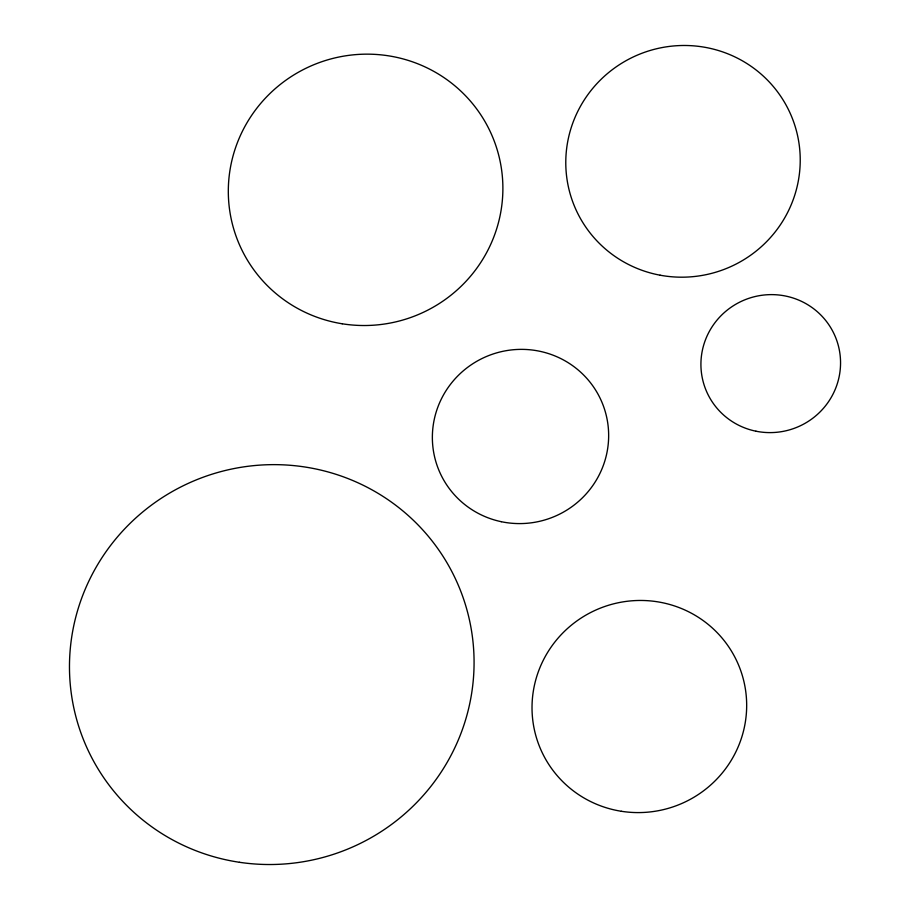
<?xml version="1.0" encoding="UTF-8"?>
<svg xmlns="http://www.w3.org/2000/svg" width="910" height="910" viewBox="0 0 910 910"><rect width="100%" height="100%" fill="white"/><g stroke="black" fill="none" stroke-linecap="round" stroke-linejoin="round"><path stroke-width="1.36" d="M660.103 275.195A117.47 115.615 -21.2 0 0 794.02 122.952A117.47 115.615 -21.2 0 0 594.89 85.859A117.47 115.615 -21.2 0 0 660.103 275.195M501.262 521.692A88.327 86.928 -21.2 0 0 604.627 409.557A88.327 86.928 -21.2 0 0 455.637 378.196A88.327 86.928 -21.2 0 0 501.262 521.692M621.348 811.276A107.551 105.844 -21.2 0 0 739.978 668.577A107.551 105.844 -21.2 0 0 556.715 639.719A107.551 105.844 -21.2 0 0 621.348 811.276M239.421 862.282A202.725 199.529 -21.2 0 0 460.892 591.58A202.725 199.529 -21.2 0 0 114.99 539.88A202.725 199.529 -21.2 0 0 239.421 862.282M755.96 431.203A69.968 68.853 -21.2 0 0 837.223 341.841A69.968 68.853 -21.2 0 0 719.036 317.795A69.968 68.853 -21.2 0 0 755.96 431.203M342.205 323.778A137.569 135.397 -21.2 0 0 494.448 141.641A137.569 135.397 -21.2 0 0 260.135 104.093A137.569 135.397 -21.2 0 0 342.205 323.778"/></g></svg>
